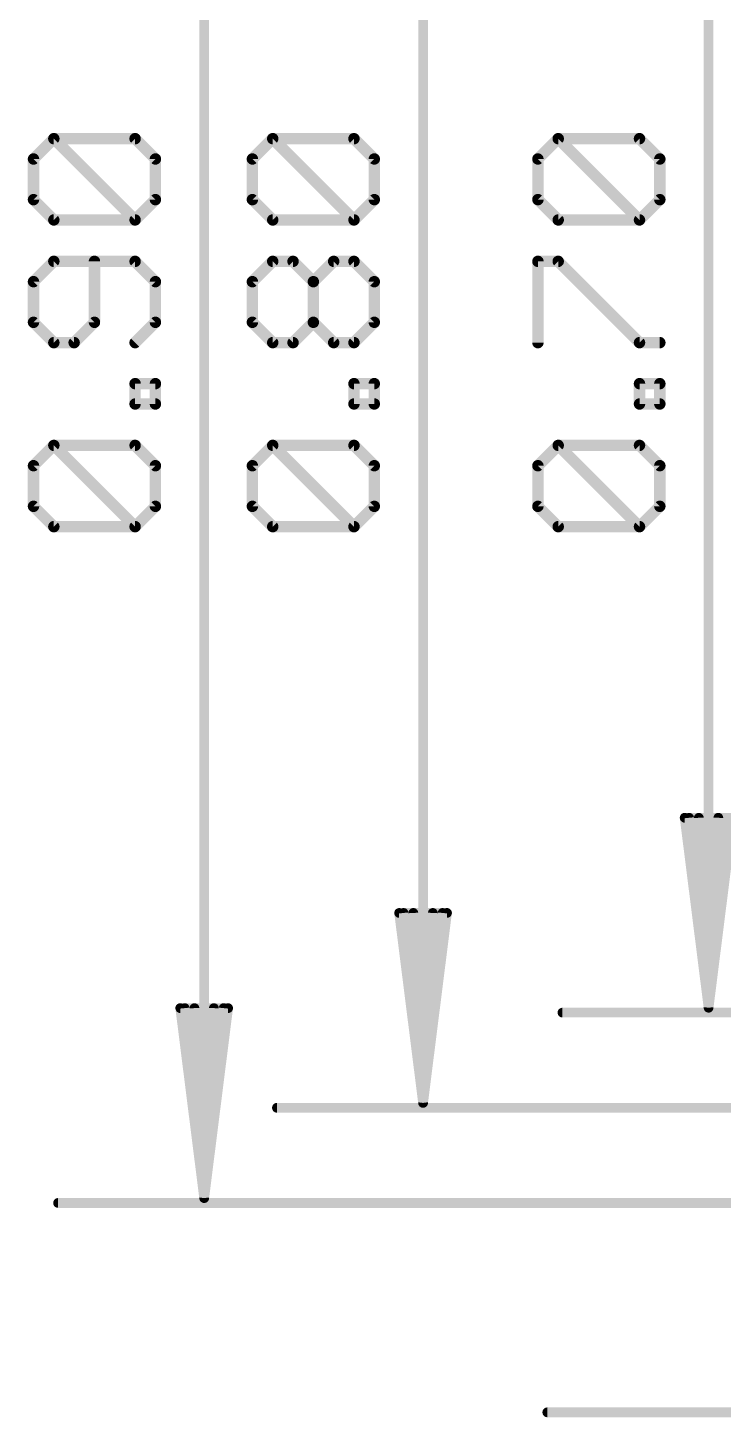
# Model space of a CAD drawing. Extents: x -10.9 to 50.9, y -4.8 to 29.4.
# Drawn here: x -10.86 to -1.58, y -2.86 to 15.68 of the extents above; entities that cross this region are included whole.
import ezdxf

# ---------------------------------------------------------------- set-up
doc = ezdxf.new("R2010")
doc.units = 0
doc.layers.add('47', color=253, linetype='CONTINUOUS')

msp = doc.modelspace()

# ---------------------------------------------------------------- linework, layer by layer
at = {"layer": '47'}
for points, const_width in [([(-8.509, 0.065), (-8.509, 22.795)], 0.13), ([(-5.588, 1.335), (-5.588, 21.525)], 0.13), ([(-1.778, 2.605), (-1.778, 20.255)], 0.13), ([(-10.7867, 13.9312), (-10.5155, 14.2024)], 0.1524), ([(-10.5155, 14.2024), (-9.4309, 14.2024)], 0.1524), ([(-9.4309, 13.1177), (-10.5155, 14.2024)], 0.1524), ([(-9.4309, 14.2024), (-9.1597, 13.9312)], 0.1524), ([(-7.8657, 13.9312), (-7.5945, 14.2024)], 0.1524), ([(-7.5945, 14.2024), (-6.5099, 14.2024)], 0.1524), ([(-6.5099, 13.1177), (-7.5945, 14.2024)], 0.1524), ([(-6.5099, 14.2024), (-6.2387, 13.9312)], 0.1524), ([(-4.0557, 13.9312), (-3.7845, 14.2024)], 0.1524), ([(-3.7845, 14.2024), (-2.6999, 14.2024)], 0.1524), ([(-2.6999, 13.1177), (-3.7845, 14.2024)], 0.1524), ([(-2.6999, 14.2024), (-2.4287, 13.9312)], 0.1524), ([(-10.7867, 13.3889), (-10.7867, 13.9312)], 0.1524), ([(-9.1597, 13.9312), (-9.1597, 13.3889)], 0.1524), ([(-7.8657, 13.3889), (-7.8657, 13.9312)], 0.1524), ([(-6.2387, 13.9312), (-6.2387, 13.3889)], 0.1524), ([(-4.0557, 13.3889), (-4.0557, 13.9312)], 0.1524), ([(-2.4287, 13.9312), (-2.4287, 13.3889)], 0.1524), ([(-10.5155, 13.1177), (-10.7867, 13.3889)], 0.1524), ([(-9.1597, 13.3889), (-9.4309, 13.1177)], 0.1524), ([(-7.5945, 13.1177), (-7.8657, 13.3889)], 0.1524), ([(-6.2387, 13.3889), (-6.5099, 13.1177)], 0.1524), ([(-3.7845, 13.1177), (-4.0557, 13.3889)], 0.1524), ([(-2.4287, 13.3889), (-2.6999, 13.1177)], 0.1524), ([(-9.4309, 13.1177), (-10.5155, 13.1177)], 0.1524), ([(-6.5099, 13.1177), (-7.5945, 13.1177)], 0.1524), ([(-2.6999, 13.1177), (-3.7845, 13.1177)], 0.1524), ([(-10.5155, 12.5652), (-10.7867, 12.294)], 0.1524), ([(-9.4309, 12.5652), (-10.5155, 12.5652)], 0.1524), ([(-9.9732, 11.7517), (-9.9732, 12.5652)], 0.1524), ([(-9.1597, 12.294), (-9.4309, 12.5652)], 0.1524), ([(-7.8657, 12.294), (-7.5945, 12.5652)], 0.1524), ([(-7.5945, 12.5652), (-7.3234, 12.5652)], 0.1524), ([(-7.3234, 12.5652), (-7.0522, 12.294)], 0.1524), ([(-7.0522, 12.294), (-6.781, 12.5652)], 0.1524), ([(-6.781, 12.5652), (-6.5099, 12.5652)], 0.1524), ([(-6.5099, 12.5652), (-6.2387, 12.294)], 0.1524), ([(-4.0557, 11.4805), (-4.0557, 12.5652)], 0.1524), ([(-4.0557, 12.5652), (-3.7845, 12.5652)], 0.1524), ([(-3.7845, 12.5652), (-2.6999, 11.4805)], 0.1524), ([(-10.7867, 12.294), (-10.7867, 11.7517)], 0.1524), ([(-9.1597, 11.7517), (-9.1597, 12.294)], 0.1524), ([(-7.8657, 11.7517), (-7.8657, 12.294)], 0.1524), ([(-7.0522, 11.7517), (-7.0522, 12.294)], 0.1524), ([(-6.2387, 12.294), (-6.2387, 11.7517)], 0.1524), ([(-10.7867, 11.7517), (-10.5155, 11.4805)], 0.1524), ([(-10.2444, 11.4805), (-9.9732, 11.7517)], 0.1524), ([(-9.4309, 11.4805), (-9.1597, 11.7517)], 0.1524), ([(-7.5945, 11.4805), (-7.8657, 11.7517)], 0.1524), ([(-7.0522, 11.7517), (-7.3234, 11.4805)], 0.1524), ([(-6.781, 11.4805), (-7.0522, 11.7517)], 0.1524), ([(-6.2387, 11.7517), (-6.5099, 11.4805)], 0.1524), ([(-10.5155, 11.4805), (-10.2444, 11.4805)], 0.1524), ([(-7.3234, 11.4805), (-7.5945, 11.4805)], 0.1524), ([(-6.5099, 11.4805), (-6.781, 11.4805)], 0.1524), ([(-2.6999, 11.4805), (-2.4287, 11.4805)], 0.1524), ([(-9.4309, 10.662), (-9.4309, 10.9331)], 0.1524), ([(-9.4309, 10.9331), (-9.1597, 10.9331)], 0.1524), ([(-9.1597, 10.9331), (-9.1597, 10.662)], 0.1524), ([(-6.5099, 10.662), (-6.5099, 10.9331)], 0.1524), ([(-6.5099, 10.9331), (-6.2387, 10.9331)], 0.1524), ([(-6.2387, 10.9331), (-6.2387, 10.662)], 0.1524), ([(-2.6999, 10.662), (-2.6999, 10.9331)], 0.1524), ([(-2.6999, 10.9331), (-2.4287, 10.9331)], 0.1524), ([(-2.4287, 10.9331), (-2.4287, 10.662)], 0.1524), ([(-9.1597, 10.662), (-9.4309, 10.662)], 0.1524), ([(-6.2387, 10.662), (-6.5099, 10.662)], 0.1524), ([(-2.4287, 10.662), (-2.6999, 10.662)], 0.1524), ([(-10.7867, 9.8383), (-10.5155, 10.1095)], 0.1524), ([(-10.5155, 10.1095), (-9.4309, 10.1095)], 0.1524), ([(-9.4309, 9.0248), (-10.5155, 10.1095)], 0.1524), ([(-9.4309, 10.1095), (-9.1597, 9.8383)], 0.1524), ([(-7.8657, 9.8383), (-7.5945, 10.1095)], 0.1524), ([(-7.5945, 10.1095), (-6.5099, 10.1095)], 0.1524), ([(-6.5099, 9.0248), (-7.5945, 10.1095)], 0.1524), ([(-6.5099, 10.1095), (-6.2387, 9.8383)], 0.1524), ([(-4.0557, 9.8383), (-3.7845, 10.1095)], 0.1524), ([(-3.7845, 10.1095), (-2.6999, 10.1095)], 0.1524), ([(-2.6999, 9.0248), (-3.7845, 10.1095)], 0.1524), ([(-2.6999, 10.1095), (-2.4287, 9.8383)], 0.1524), ([(-10.7867, 9.296), (-10.7867, 9.8383)], 0.1524), ([(-9.1597, 9.8383), (-9.1597, 9.296)], 0.1524), ([(-7.8657, 9.296), (-7.8657, 9.8383)], 0.1524), ([(-6.2387, 9.8383), (-6.2387, 9.296)], 0.1524), ([(-4.0557, 9.296), (-4.0557, 9.8383)], 0.1524), ([(-2.4287, 9.8383), (-2.4287, 9.296)], 0.1524), ([(-10.5155, 9.0248), (-10.7867, 9.296)], 0.1524), ([(-9.1597, 9.296), (-9.4309, 9.0248)], 0.1524), ([(-7.5945, 9.0248), (-7.8657, 9.296)], 0.1524), ([(-6.2387, 9.296), (-6.5099, 9.0248)], 0.1524), ([(-3.7845, 9.0248), (-4.0557, 9.296)], 0.1524), ([(-2.4287, 9.296), (-2.6999, 9.0248)], 0.1524), ([(-9.4309, 9.0248), (-10.5155, 9.0248)], 0.1524), ([(-6.5099, 9.0248), (-7.5945, 9.0248)], 0.1524), ([(-2.6999, 9.0248), (-3.7845, 9.0248)], 0.1524), ([(-1.778, 2.605), (-2.0972, 5.14)], 0.13), ([(-2.0972, 5.14), (-1.4588, 5.14)], 0.13), ([(-1.778, 2.605), (-2.038, 5.14)], 0.13), ([(-1.778, 2.605), (-1.908, 5.14)], 0.13), ([(-1.4588, 5.14), (-1.778, 2.605)], 0.13), ([(-1.648, 5.14), (-1.778, 2.605)], 0.13), ([(-1.518, 5.14), (-1.778, 2.605)], 0.13), ([(-5.588, 1.335), (-5.9072, 3.87)], 0.13), ([(-5.9072, 3.87), (-5.2688, 3.87)], 0.13), ([(-5.588, 1.335), (-5.848, 3.87)], 0.13), ([(-5.588, 1.335), (-5.718, 3.87)], 0.13), ([(-5.2688, 3.87), (-5.588, 1.335)], 0.13), ([(-5.458, 3.87), (-5.588, 1.335)], 0.13), ([(-5.328, 3.87), (-5.588, 1.335)], 0.13), ([(-8.509, 0.065), (-8.8282, 2.6)], 0.13), ([(-8.8282, 2.6), (-8.1898, 2.6)], 0.13), ([(-8.509, 0.065), (-8.769, 2.6)], 0.13), ([(-8.509, 0.065), (-8.639, 2.6)], 0.13), ([(-8.1898, 2.6), (-8.509, 0.065)], 0.13), ([(-8.379, 2.6), (-8.509, 0.065)], 0.13), ([(-8.249, 2.6), (-8.509, 0.065)], 0.13), ([(2.54, 2.54), (-3.728, 2.54)], 0.13), ([(25.4, 1.27), (-7.538, 1.27)], 0.13), ([(15.24, 0), (-10.459, 0)], 0.13), ([(1.205, -2.794), (-3.93, -2.794)], 0.13)]:
    msp.add_lwpolyline(points, dxfattribs=dict(at, const_width=const_width))
for points, const_width in [([(-10.4886, 14.2293, 1), (-10.5425, 14.1754)], 0.0762), ([(-10.5155, 14.2405, 1), (-10.5155, 14.1643)], 0.0762), ([(-10.4886, 14.1754, 1), (-10.5425, 14.2293)], 0.0762), ([(-9.4039, 14.2293, 1), (-9.4578, 14.1754)], 0.0762), ([(-9.4309, 14.1643, 1), (-9.4309, 14.2405)], 0.0762), ([(-7.5676, 14.2293, 1), (-7.6215, 14.1754)], 0.0762), ([(-7.5945, 14.2405, 1), (-7.5945, 14.1643)], 0.0762), ([(-7.5676, 14.1754, 1), (-7.6215, 14.2293)], 0.0762), ([(-6.4829, 14.2293, 1), (-6.5368, 14.1754)], 0.0762), ([(-6.5099, 14.1643, 1), (-6.5099, 14.2405)], 0.0762), ([(-3.7576, 14.2293, 1), (-3.8115, 14.1754)], 0.0762), ([(-3.7845, 14.2405, 1), (-3.7845, 14.1643)], 0.0762), ([(-3.7576, 14.1754, 1), (-3.8115, 14.2293)], 0.0762), ([(-2.6729, 14.2293, 1), (-2.7268, 14.1754)], 0.0762), ([(-2.6999, 14.1643, 1), (-2.6999, 14.2405)], 0.0762), ([(-10.7486, 13.9312, 1), (-10.8248, 13.9312)], 0.0762), ([(-10.8136, 13.9581, 1), (-10.7597, 13.9043)], 0.0762), ([(-9.1216, 13.9312, 1), (-9.1978, 13.9312)], 0.0762), ([(-9.1866, 13.9043, 1), (-9.1328, 13.9581)], 0.0762), ([(-7.8276, 13.9312, 1), (-7.9038, 13.9312)], 0.0762), ([(-7.8926, 13.9581, 1), (-7.8387, 13.9043)], 0.0762), ([(-6.2006, 13.9312, 1), (-6.2768, 13.9312)], 0.0762), ([(-6.2656, 13.9043, 1), (-6.2118, 13.9581)], 0.0762), ([(-4.0176, 13.9312, 1), (-4.0938, 13.9312)], 0.0762), ([(-4.0826, 13.9581, 1), (-4.0287, 13.9043)], 0.0762), ([(-2.3906, 13.9312, 1), (-2.4668, 13.9312)], 0.0762), ([(-2.4556, 13.9043, 1), (-2.4018, 13.9581)], 0.0762), ([(-10.7597, 13.4158, 1), (-10.8136, 13.3619)], 0.0762), ([(-10.8248, 13.3889, 1), (-10.7486, 13.3889)], 0.0762), ([(-9.1978, 13.3889, 1), (-9.1216, 13.3889)], 0.0762), ([(-9.1328, 13.3619, 1), (-9.1866, 13.4158)], 0.0762), ([(-7.8387, 13.4158, 1), (-7.8926, 13.3619)], 0.0762), ([(-7.9038, 13.3889, 1), (-7.8276, 13.3889)], 0.0762), ([(-6.2768, 13.3889, 1), (-6.2006, 13.3889)], 0.0762), ([(-6.2118, 13.3619, 1), (-6.2656, 13.4158)], 0.0762), ([(-4.0287, 13.4158, 1), (-4.0826, 13.3619)], 0.0762), ([(-4.0938, 13.3889, 1), (-4.0176, 13.3889)], 0.0762), ([(-2.4668, 13.3889, 1), (-2.3906, 13.3889)], 0.0762), ([(-2.4018, 13.3619, 1), (-2.4556, 13.4158)], 0.0762), ([(-10.5155, 13.1558, 1), (-10.5155, 13.0796)], 0.0762), ([(-10.5425, 13.0908, 1), (-10.4886, 13.1446)], 0.0762), ([(-9.4578, 13.1446, 1), (-9.4039, 13.0908)], 0.0762), ([(-9.4578, 13.0908, 1), (-9.4039, 13.1446)], 0.0762), ([(-9.4309, 13.0796, 1), (-9.4309, 13.1558)], 0.0762), ([(-7.5945, 13.1558, 1), (-7.5945, 13.0796)], 0.0762), ([(-7.6215, 13.0908, 1), (-7.5676, 13.1446)], 0.0762), ([(-6.5368, 13.1446, 1), (-6.4829, 13.0908)], 0.0762), ([(-6.5368, 13.0908, 1), (-6.4829, 13.1446)], 0.0762), ([(-6.5099, 13.0796, 1), (-6.5099, 13.1558)], 0.0762), ([(-3.7845, 13.1558, 1), (-3.7845, 13.0796)], 0.0762), ([(-3.8115, 13.0908, 1), (-3.7576, 13.1446)], 0.0762), ([(-2.7268, 13.1446, 1), (-2.6729, 13.0908)], 0.0762), ([(-2.7268, 13.0908, 1), (-2.6729, 13.1446)], 0.0762), ([(-2.6999, 13.0796, 1), (-2.6999, 13.1558)], 0.0762), ([(-10.5155, 12.6033, 1), (-10.5155, 12.5271)], 0.0762), ([(-10.4886, 12.5383, 1), (-10.5425, 12.5921)], 0.0762), ([(-9.9351, 12.5652, 1), (-10.0113, 12.5652)], 0.0762), ([(-9.4039, 12.5921, 1), (-9.4578, 12.5383)], 0.0762), ([(-9.4309, 12.5271, 1), (-9.4309, 12.6033)], 0.0762), ([(-7.5945, 12.6033, 1), (-7.5945, 12.5271)], 0.0762), ([(-7.5676, 12.5383, 1), (-7.6215, 12.5921)], 0.0762), ([(-7.2964, 12.5921, 1), (-7.3503, 12.5383)], 0.0762), ([(-7.3234, 12.5271, 1), (-7.3234, 12.6033)], 0.0762), ([(-6.781, 12.6033, 1), (-6.781, 12.5271)], 0.0762), ([(-6.7541, 12.5383, 1), (-6.808, 12.5921)], 0.0762), ([(-6.4829, 12.5921, 1), (-6.5368, 12.5383)], 0.0762), ([(-6.5099, 12.5271, 1), (-6.5099, 12.6033)], 0.0762), ([(-4.0176, 12.5652, 1), (-4.0938, 12.5652)], 0.0762), ([(-4.0557, 12.6033, 1), (-4.0557, 12.5271)], 0.0762), ([(-3.7576, 12.5921, 1), (-3.8115, 12.5383)], 0.0762), ([(-3.7845, 12.5271, 1), (-3.7845, 12.6033)], 0.0762), ([(-10.7486, 12.294, 1), (-10.8248, 12.294)], 0.0762), ([(-10.8136, 12.321, 1), (-10.7597, 12.2671)], 0.0762), ([(-9.1216, 12.294, 1), (-9.1978, 12.294)], 0.0762), ([(-9.1866, 12.2671, 1), (-9.1328, 12.321)], 0.0762), ([(-7.8276, 12.294, 1), (-7.9038, 12.294)], 0.0762), ([(-7.8926, 12.321, 1), (-7.8387, 12.2671)], 0.0762), ([(-7.0141, 12.294, 1), (-7.0903, 12.294)], 0.0762), ([(-7.0791, 12.321, 1), (-7.0253, 12.2671)], 0.0762), ([(-7.0791, 12.2671, 1), (-7.0253, 12.321)], 0.0762), ([(-6.2006, 12.294, 1), (-6.2768, 12.294)], 0.0762), ([(-6.2656, 12.2671, 1), (-6.2118, 12.321)], 0.0762), ([(-10.8248, 11.7517, 1), (-10.7486, 11.7517)], 0.0762), ([(-10.7597, 11.7786, 1), (-10.8136, 11.7248)], 0.0762), ([(-10.0113, 11.7517, 1), (-9.9351, 11.7517)], 0.0762), ([(-9.9463, 11.7248, 1), (-10.0001, 11.7786)], 0.0762), ([(-9.1978, 11.7517, 1), (-9.1216, 11.7517)], 0.0762), ([(-9.1328, 11.7248, 1), (-9.1866, 11.7786)], 0.0762), ([(-7.9038, 11.7517, 1), (-7.8276, 11.7517)], 0.0762), ([(-7.8387, 11.7786, 1), (-7.8926, 11.7248)], 0.0762), ([(-7.0903, 11.7517, 1), (-7.0141, 11.7517)], 0.0762), ([(-7.0253, 11.7786, 1), (-7.0791, 11.7248)], 0.0762), ([(-7.0253, 11.7248, 1), (-7.0791, 11.7786)], 0.0762), ([(-6.2768, 11.7517, 1), (-6.2006, 11.7517)], 0.0762), ([(-6.2118, 11.7248, 1), (-6.2656, 11.7786)], 0.0762), ([(-10.5155, 11.5186, 1), (-10.5155, 11.4424)], 0.0762), ([(-10.5425, 11.4536, 1), (-10.4886, 11.5075)], 0.0762), ([(-10.2713, 11.5075, 1), (-10.2174, 11.4536)], 0.0762), ([(-10.2444, 11.4424, 1), (-10.2444, 11.5186)], 0.0762), ([(-9.4578, 11.5075, 1), (-9.4039, 11.4536)], 0.0762), ([(-7.5945, 11.5186, 1), (-7.5945, 11.4424)], 0.0762), ([(-7.6215, 11.4536, 1), (-7.5676, 11.5075)], 0.0762), ([(-7.3503, 11.5075, 1), (-7.2964, 11.4536)], 0.0762), ([(-7.3234, 11.4424, 1), (-7.3234, 11.5186)], 0.0762), ([(-6.781, 11.5186, 1), (-6.781, 11.4424)], 0.0762), ([(-6.808, 11.4536, 1), (-6.7541, 11.5075)], 0.0762), ([(-6.5368, 11.5075, 1), (-6.4829, 11.4536)], 0.0762), ([(-6.5099, 11.4424, 1), (-6.5099, 11.5186)], 0.0762), ([(-4.0938, 11.4805, 1), (-4.0176, 11.4805)], 0.0762), ([(-2.6999, 11.5186, 1), (-2.6999, 11.4424)], 0.0762), ([(-2.7268, 11.4536, 1), (-2.6729, 11.5075)], 0.0762), ([(-2.4287, 11.4424, 1), (-2.4287, 11.5186)], 0.0762), ([(-9.3928, 10.9331, 1), (-9.469, 10.9331)], 0.0762), ([(-9.4309, 10.9712, 1), (-9.4309, 10.895)], 0.0762), ([(-9.1216, 10.9331, 1), (-9.1978, 10.9331)], 0.0762), ([(-9.1597, 10.895, 1), (-9.1597, 10.9712)], 0.0762), ([(-6.4718, 10.9331, 1), (-6.548, 10.9331)], 0.0762), ([(-6.5099, 10.9712, 1), (-6.5099, 10.895)], 0.0762), ([(-6.2006, 10.9331, 1), (-6.2768, 10.9331)], 0.0762), ([(-6.2387, 10.895, 1), (-6.2387, 10.9712)], 0.0762), ([(-2.6618, 10.9331, 1), (-2.738, 10.9331)], 0.0762), ([(-2.6999, 10.9712, 1), (-2.6999, 10.895)], 0.0762), ([(-2.3906, 10.9331, 1), (-2.4668, 10.9331)], 0.0762), ([(-2.4287, 10.895, 1), (-2.4287, 10.9712)], 0.0762), ([(-9.4309, 10.7001, 1), (-9.4309, 10.6239)], 0.0762), ([(-9.469, 10.662, 1), (-9.3928, 10.662)], 0.0762), ([(-9.1978, 10.662, 1), (-9.1216, 10.662)], 0.0762), ([(-9.1597, 10.6239, 1), (-9.1597, 10.7001)], 0.0762), ([(-6.5099, 10.7001, 1), (-6.5099, 10.6239)], 0.0762), ([(-6.548, 10.662, 1), (-6.4718, 10.662)], 0.0762), ([(-6.2768, 10.662, 1), (-6.2006, 10.662)], 0.0762), ([(-6.2387, 10.6239, 1), (-6.2387, 10.7001)], 0.0762), ([(-2.6999, 10.7001, 1), (-2.6999, 10.6239)], 0.0762), ([(-2.738, 10.662, 1), (-2.6618, 10.662)], 0.0762), ([(-2.4668, 10.662, 1), (-2.3906, 10.662)], 0.0762), ([(-2.4287, 10.6239, 1), (-2.4287, 10.7001)], 0.0762), ([(-10.4886, 10.1364, 1), (-10.5425, 10.0825)], 0.0762), ([(-10.5155, 10.1476, 1), (-10.5155, 10.0714)], 0.0762), ([(-10.4886, 10.0825, 1), (-10.5425, 10.1364)], 0.0762), ([(-9.4039, 10.1364, 1), (-9.4578, 10.0825)], 0.0762), ([(-9.4309, 10.0714, 1), (-9.4309, 10.1476)], 0.0762), ([(-7.5676, 10.1364, 1), (-7.6215, 10.0825)], 0.0762), ([(-7.5945, 10.1476, 1), (-7.5945, 10.0714)], 0.0762), ([(-7.5676, 10.0825, 1), (-7.6215, 10.1364)], 0.0762), ([(-6.4829, 10.1364, 1), (-6.5368, 10.0825)], 0.0762), ([(-6.5099, 10.0714, 1), (-6.5099, 10.1476)], 0.0762), ([(-3.7576, 10.1364, 1), (-3.8115, 10.0825)], 0.0762), ([(-3.7845, 10.1476, 1), (-3.7845, 10.0714)], 0.0762), ([(-3.7576, 10.0825, 1), (-3.8115, 10.1364)], 0.0762), ([(-2.6729, 10.1364, 1), (-2.7268, 10.0825)], 0.0762), ([(-2.6999, 10.0714, 1), (-2.6999, 10.1476)], 0.0762), ([(-10.7486, 9.8383, 1), (-10.8248, 9.8383)], 0.0762), ([(-10.8136, 9.8652, 1), (-10.7597, 9.8114)], 0.0762), ([(-9.1216, 9.8383, 1), (-9.1978, 9.8383)], 0.0762), ([(-9.1866, 9.8114, 1), (-9.1328, 9.8652)], 0.0762), ([(-7.8276, 9.8383, 1), (-7.9038, 9.8383)], 0.0762), ([(-7.8926, 9.8652, 1), (-7.8387, 9.8114)], 0.0762), ([(-6.2006, 9.8383, 1), (-6.2768, 9.8383)], 0.0762), ([(-6.2656, 9.8114, 1), (-6.2118, 9.8652)], 0.0762), ([(-4.0176, 9.8383, 1), (-4.0938, 9.8383)], 0.0762), ([(-4.0826, 9.8652, 1), (-4.0287, 9.8114)], 0.0762), ([(-2.3906, 9.8383, 1), (-2.4668, 9.8383)], 0.0762), ([(-2.4556, 9.8114, 1), (-2.4018, 9.8652)], 0.0762), ([(-10.7597, 9.3229, 1), (-10.8136, 9.269)], 0.0762), ([(-10.8248, 9.296, 1), (-10.7486, 9.296)], 0.0762), ([(-9.1978, 9.296, 1), (-9.1216, 9.296)], 0.0762), ([(-9.1328, 9.269, 1), (-9.1866, 9.3229)], 0.0762), ([(-7.8387, 9.3229, 1), (-7.8926, 9.269)], 0.0762), ([(-7.9038, 9.296, 1), (-7.8276, 9.296)], 0.0762), ([(-6.2768, 9.296, 1), (-6.2006, 9.296)], 0.0762), ([(-6.2118, 9.269, 1), (-6.2656, 9.3229)], 0.0762), ([(-4.0287, 9.3229, 1), (-4.0826, 9.269)], 0.0762), ([(-4.0938, 9.296, 1), (-4.0176, 9.296)], 0.0762), ([(-2.4668, 9.296, 1), (-2.3906, 9.296)], 0.0762), ([(-2.4018, 9.269, 1), (-2.4556, 9.3229)], 0.0762), ([(-10.5155, 9.0629, 1), (-10.5155, 8.9867)], 0.0762), ([(-10.5425, 8.9979, 1), (-10.4886, 9.0518)], 0.0762), ([(-9.4578, 9.0518, 1), (-9.4039, 8.9979)], 0.0762), ([(-9.4578, 8.9979, 1), (-9.4039, 9.0518)], 0.0762), ([(-9.4309, 8.9867, 1), (-9.4309, 9.0629)], 0.0762), ([(-7.5945, 9.0629, 1), (-7.5945, 8.9867)], 0.0762), ([(-7.6215, 8.9979, 1), (-7.5676, 9.0518)], 0.0762), ([(-6.5368, 9.0518, 1), (-6.4829, 8.9979)], 0.0762), ([(-6.5368, 8.9979, 1), (-6.4829, 9.0518)], 0.0762), ([(-6.5099, 8.9867, 1), (-6.5099, 9.0629)], 0.0762), ([(-3.7845, 9.0629, 1), (-3.7845, 8.9867)], 0.0762), ([(-3.8115, 8.9979, 1), (-3.7576, 9.0518)], 0.0762), ([(-2.7268, 9.0518, 1), (-2.6729, 8.9979)], 0.0762), ([(-2.7268, 8.9979, 1), (-2.6729, 9.0518)], 0.0762), ([(-2.6999, 8.9867, 1), (-2.6999, 9.0629)], 0.0762), ([(-2.065, 5.1441, 1), (-2.1295, 5.1359)], 0.065), ([(-2.0972, 5.1725, 1), (-2.0972, 5.1075)], 0.065), ([(-2.0057, 5.1433, 1), (-2.0703, 5.1367)], 0.065), ([(-1.8755, 5.1417, 1), (-1.9405, 5.1383)], 0.065), ([(-1.6155, 5.1383, 1), (-1.6805, 5.1417)], 0.065), ([(-5.875, 3.8741, 1), (-5.9395, 3.8659)], 0.065), ([(-5.9072, 3.9025, 1), (-5.9072, 3.8375)], 0.065), ([(-5.8157, 3.8733, 1), (-5.8803, 3.8667)], 0.065), ([(-5.6855, 3.8717, 1), (-5.7505, 3.8683)], 0.065), ([(-5.4255, 3.8683, 1), (-5.4905, 3.8717)], 0.065), ([(-5.2957, 3.8667, 1), (-5.3603, 3.8733)], 0.065), ([(-5.2365, 3.8659, 1), (-5.301, 3.8741)], 0.065), ([(-5.2688, 3.8375, 1), (-5.2688, 3.9025)], 0.065), ([(-8.796, 2.6041, 1), (-8.8605, 2.5959)], 0.065), ([(-8.8282, 2.6325, 1), (-8.8282, 2.5675)], 0.065), ([(-8.7367, 2.6033, 1), (-8.8013, 2.5967)], 0.065), ([(-8.6065, 2.6017, 1), (-8.6715, 2.5983)], 0.065), ([(-8.3465, 2.5983, 1), (-8.4115, 2.6017)], 0.065), ([(-8.2167, 2.5967, 1), (-8.2813, 2.6033)], 0.065), ([(-8.1575, 2.5959, 1), (-8.222, 2.6041)], 0.065), ([(-8.1898, 2.5675, 1), (-8.1898, 2.6325)], 0.065), ([(-3.728, 2.5725, 1), (-3.728, 2.5075)], 0.065), ([(-1.8102, 2.6091, 1), (-1.7458, 2.6009)], 0.065), ([(-1.8103, 2.6083, 1), (-1.7457, 2.6017)], 0.065), ([(-1.8105, 2.6033, 1), (-1.7455, 2.6067)], 0.065), ([(-1.8105, 2.6067, 1), (-1.7455, 2.6033)], 0.065), ([(-1.8105, 2.605, 1), (-1.7455, 2.605)], 0.065), ([(-1.8103, 2.6017, 1), (-1.7457, 2.6083)], 0.065), ([(-1.8102, 2.6009, 1), (-1.7458, 2.6091)], 0.065), ([(-7.538, 1.3025, 1), (-7.538, 1.2375)], 0.065), ([(-5.6202, 1.3391, 1), (-5.5558, 1.3309)], 0.065), ([(-5.6203, 1.3383, 1), (-5.5557, 1.3317)], 0.065), ([(-5.6205, 1.3333, 1), (-5.5555, 1.3367)], 0.065), ([(-5.6205, 1.3367, 1), (-5.5555, 1.3333)], 0.065), ([(-5.6205, 1.335, 1), (-5.5555, 1.335)], 0.065), ([(-5.6203, 1.3317, 1), (-5.5557, 1.3383)], 0.065), ([(-5.6202, 1.3309, 1), (-5.5558, 1.3391)], 0.065), ([(-10.459, 0.0325, 1), (-10.459, -0.0325)], 0.065), ([(-8.5412, 0.0691, 1), (-8.4768, 0.0609)], 0.065), ([(-8.5413, 0.0683, 1), (-8.4767, 0.0617)], 0.065), ([(-8.5415, 0.0633, 1), (-8.4765, 0.0667)], 0.065), ([(-8.5415, 0.0667, 1), (-8.4765, 0.0633)], 0.065), ([(-8.5415, 0.065, 1), (-8.4765, 0.065)], 0.065), ([(-8.5413, 0.0617, 1), (-8.4767, 0.0683)], 0.065), ([(-8.5412, 0.0609, 1), (-8.4768, 0.0691)], 0.065), ([(-3.93, -2.7615, 1), (-3.93, -2.8265)], 0.065)]:
    msp.add_lwpolyline(points, format="xyb", dxfattribs=dict(at, const_width=const_width))

doc.saveas('drawing.dxf')
